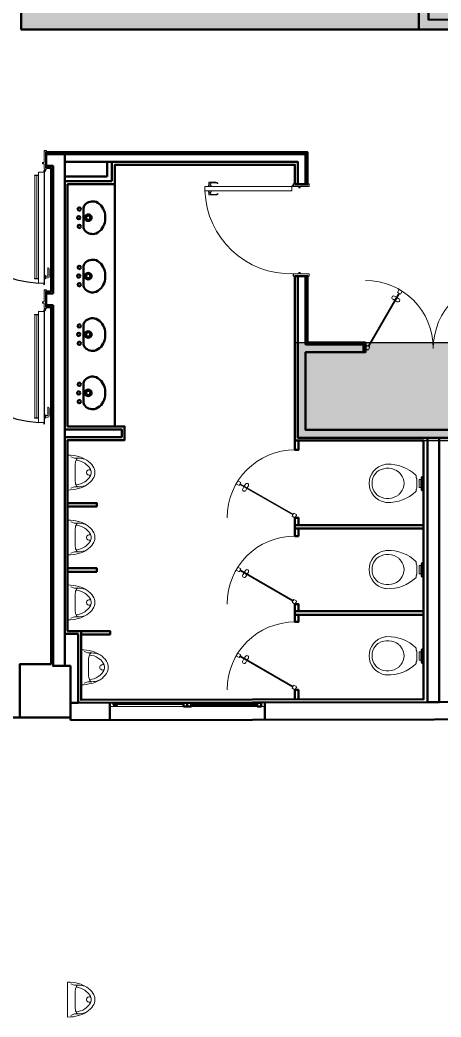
# Model space of a CAD drawing. Header units: millimetres. Extents: x 14 to 290, y 66 to 213.
# Drawn here: x 180.57 to 184.9, y 140.16 to 150.43 of the extents above; entities that cross this region are included whole.
import ezdxf

# ---------------------------------------------------------------- set-up
doc = ezdxf.new("R2010")
doc.units = ezdxf.units.MM
for name, color, linetype, lineweight in [('Durlock', 252, 'Continuous', 50), ('OCASA_TODAS_r08$0$CARP-BARRIDO', 252, 'Continuous', 15), ('OCASA_TODAS_r08$0$CARP-HERRAJES', 252, 'Continuous', 15), ('OCASA_TODAS_r08$0$CARP-HOJA', 252, 'Continuous', 20), ('OCASA_TODAS_r08$0$CARP-MARCO', 252, 'Continuous', 20), ('OCASA_TODAS_r08$0$CARPINTERIA', 252, 'Continuous', 15), ('OCASA_TODAS_r08$0$SANITARIOS', 251, 'Continuous', 15), ('OCASA_TODAS_r08$0$VIDRIO', 251, 'Continuous', 20)]:
    doc.layers.add(name, color=color, linetype=linetype, lineweight=lineweight)

# ---------------------------------------------------------------- blocks, each defined once
blk = doc.blocks.new('OCASA_TODAS_r08$0$P10 70-035')
at = {"layer": 'OCASA_TODAS_r08$0$CARP-BARRIDO'}
blk.add_arc((0, 0.035), 0.7, 0, 90, dxfattribs=at)
at = {"layer": 'OCASA_TODAS_r08$0$CARP-HERRAJES'}
for points in [[(0.299622, 0.572154), (0.319191, 0.560856), (0.301691, 0.530545), (0.282122, 0.541843, -1)], [(0.328188, 0.515247), (0.30862, 0.526545), (0.32612, 0.556856), (0.345688, 0.545558, -1)]]:
    blk.add_lwpolyline(points, format="xyb", close=True, dxfattribs=at)
blk.add_lwpolyline([(0.274884, 0.564113), (0.276716, 0.567287)], dxfattribs=at)
at = {"layer": 'OCASA_TODAS_r08$0$CARP-HOJA'}
for p, q in [((0.344191, 0.604157), (0.029191, 0.058561)), ((0.35112, 0.600157), (0.03612, 0.054561))]:
    blk.add_line(p, q, dxfattribs=at)
for points in [[(0.35, 0.641218), (0.3325, 0.610907), (0.362811, 0.593407), (0.380311, 0.623718)], [(0.0175, 0.065311), (0, 0.035), (0.030311, 0.0175), (0.047811, 0.047811)]]:
    blk.add_lwpolyline(points, close=True, dxfattribs=at)
blk = doc.blocks.new('OCASA_TODAS_r08$0$ming')
at = {"layer": 'OCASA_TODAS_r08$0$SANITARIOS', "lineweight": 9}
for p, q in [((0.18, 0), (-0.18, 0)), ((-0.148292, -0.071009), (-0.16245, -0.031955)), ((-0.147933, -0.073054), (-0.147933, -0.11)), ((0, -0.077), (-0.073966, -0.077)), ((0, -0.077), (0.073966, -0.077)), ((0.147933, -0.073054), (0.147933, -0.11)), ((0.148292, -0.071009), (0.16245, -0.031955))]:
    blk.add_line(p, q, dxfattribs=at)
for centre, radius, start, end in [((0.25405, 0), 0.43405, 180, 194.91074), ((-0.25405, 0), 0.43405, 345.08926, 360), ((-0.153933, -0.073054), 0.006, 0, 19.926857), ((-0.131922, -0.11), 0.016011, 137.12572, 180), ((-0.104499, -0.13546), 0.053431, 114.04396, 137.12572), ((-0.086104, -0.176691), 0.098579, 100.470176, 114.04396), ((0.054017, -0.075854), 0.18061, 183.431793, 214.22658), ((-0.073966, -0.242369), 0.165369, 90, 100.470176), ((0.073966, -0.242369), 0.165369, 79.529824, 90), ((-0.054017, -0.075854), 0.18061, 325.77342, 356.568207), ((0.086104, -0.176691), 0.098579, 65.95604, 79.529824), ((0.104499, -0.13546), 0.053431, 42.87428, 65.95604), ((0.131922, -0.11), 0.016011, 0, 42.87428), ((0.153933, -0.073054), 0.006, 160.073143, 180), ((-0.148743, -0.11), 0.016642, 180, 187.832819), ((0.128842, -0.033341), 0.304479, 194.91074, 212.735226), ((0.046986, -0.11), 0.194919, 180, 199.821488), ((0.024024, -0.118277), 0.170511, 199.821488, 209.821096), ((0.049753, -0.084184), 0.210457, 212.735226, 237.205013), ((0.049753, -0.084184), 0.172457, 212.735226, 237.205013), ((0.001163, -0.222422), 0.028943, 92.303811, 214.275205), ((-0.001163, -0.222422), 0.028943, 325.724795, 87.696189), ((-0.049753, -0.084184), 0.172457, 302.794987, 327.264774), ((-0.049753, -0.084184), 0.210457, 302.794987, 327.264774), ((-0.024024, -0.118277), 0.170511, 330.178904, 340.178512), ((-0.128842, -0.033341), 0.304479, 327.264774, 345.08926), ((-0.046986, -0.11), 0.194919, 340.178512, 0), ((0.148743, -0.11), 0.016642, 352.167181, 0), ((0, -0.161399), 0.118601, 237.205013, 270), ((0, -0.161399), 0.080601, 237.205013, 270), ((0, -0.161399), 0.080601, 270, 302.794987), ((0, -0.161399), 0.118601, 270, 302.794987)]:
    blk.add_arc(centre, radius, start, end, dxfattribs=at)
blk = doc.blocks.new('OCASA_TODAS_r08$0$FLOICDVS')
at = {"layer": 'OCASA_TODAS_r08$0$SANITARIOS'}
for p, q in [((-0.061377, -0.076247), (-0.074187, -0.07626)), ((0.063842, -0.076117), (0.081, -0.076099))]:
    blk.add_line(p, q, dxfattribs=at)
for points in [[(-0.075, 0), (0.075, 0)], [(-0.075, -0.015154), (-0.075, 0)], [(-0.075, 0), (-0.075, -0.015154)], [(0.075, -0.015154), (0.075, 0)], [(-0.075, -0.015154), (0.075, -0.015154)], [(-0.075, -0.015154), (-0.063685, -0.024285)], [(-0.063685, -0.024285), (0.063685, -0.024285)], [(0.049962, -0.068812), (-0.047362, -0.068829)], [(-0.040186, -0.024285), (-0.040186, -0.046461), (0.044347, -0.046461), (0.044347, -0.024285)], [(0.044347, -0.024285), (0.044347, -0.030155), (-0.040186, -0.030155), (-0.040186, -0.024285)], [(0.075, -0.015154), (0.063685, -0.024285)]]:
    blk.add_lwpolyline(points, dxfattribs=at)
for centre, radius, start, end in [((0.21901, -0.363193), 0.412677, 136.427375, 181.977505), ((-0.074179, -0.08426), 0.008, 90.059385, 136.427375), ((-0.061386, -0.068247), 0.008, 270.059385, 305.49033), ((0.001315, -0.156182), 0.1, 119.128699, 125.49033), ((0.001315, -0.156182), 0.1, 54.628441, 60.891305), ((0.063834, -0.068117), 0.008, 234.628441, 270.059385), ((0.081008, -0.084099), 0.008, 43.691396, 90.059385), ((-0.211602, -0.36364), 0.412677, 358.141266, 43.691396), ((0.003684, -0.343728), 0.143048, 90.059385, 129.924466), ((0.003684, -0.343728), 0.143048, 50.194305, 90.059385), ((0.03408, -0.369768), 0.186146, 142.397501, 209.943791), ((0.022534, -0.385727), 0.187771, 126.108162, 136.378791), ((-0.01508, -0.385766), 0.187771, 43.73998, 54.010609), ((-0.026659, -0.369831), 0.186146, 330.17498, 37.72127), ((0.027174, -0.363387), 0.221042, 183.643525, 189.515329), ((0.003704, -0.363215), 0.197964, 190.687271, 270.059385), ((0.003704, -0.363215), 0.197964, 270.059385, 349.4315), ((-0.019766, -0.363435), 0.221042, 350.603442, 356.475246), ((-0.031611, -0.409009), 0.109643, 209.310244, 233.514819), ((0.003704, -0.363215), 0.167464, 233.116522, 270.059385), ((0.003704, -0.363215), 0.167464, 270.059385, 307.002249), ((0.039114, -0.408935), 0.109643, 306.603952, 330.808527)]:
    blk.add_arc(centre, radius, start, end, dxfattribs=at)
blk = doc.blocks.new('OCASA_TODAS_r08$0$V15 23_06_2014')
for points, elevation in [([(138.933287, 395.940183), (138.973287, 395.940183), (138.973287, 395.960183), (138.933287, 395.960183)], -0.000031), ([(139.653287, 395.920183), (139.693287, 395.920183), (139.693287, 395.960183), (139.653287, 395.960183)], -0.000008), ([(139.693287, 395.920183), (139.733287, 395.920183), (139.733287, 395.960183), (139.693287, 395.960183)], -0.000008), ([(140.413287, 395.920183), (140.453287, 395.920183), (140.453287, 395.960183), (140.413287, 395.960183)], -0.000008)]:
    blk.add_lwpolyline(points, close=True, dxfattribs=dict(elevation=elevation))
at = {"layer": 'OCASA_TODAS_r08$0$CARP-HOJA'}
for p, q in [((138.973287, 395.952683, -0.000008), (139.653287, 395.952683, -0.000008)), ((138.973287, 395.942683, -0.000008), (139.653287, 395.942683, -0.000008)), ((139.733287, 395.952683, -0.000008), (140.413287, 395.952683, -0.000008)), ((139.733287, 395.942683, -0.000008), (140.413287, 395.942683, -0.000008)), ((139.733287, 395.937683, -0.000008), (140.413287, 395.937683, -0.000008)), ((139.733287, 395.927683, -0.000008), (140.413287, 395.927683, -0.000008))]:
    blk.add_line(p, q, dxfattribs=at)
at = {"layer": 'OCASA_TODAS_r08$0$CARPINTERIA', "elevation": -0.000008}
for points in [[(138.893287, 395.930183), (138.893287, 395.920183), (138.933287, 395.920183), (138.933287, 395.960183), (138.893287, 395.960183), (138.893287, 395.950183)], [(140.453287, 395.960183), (138.933287, 395.960183)], [(138.933287, 395.920183), (140.453287, 395.920183)], [(140.493287, 395.930183), (140.493287, 395.920183), (140.453287, 395.920183), (140.453287, 395.960183), (140.493287, 395.960183), (140.493287, 395.950183)]]:
    blk.add_lwpolyline(points, dxfattribs=at)
at = {"layer": 'OCASA_TODAS_r08$0$VIDRIO'}
for p, q in [((138.973287, 395.948933, -0.000008), (139.653287, 395.948933, -0.000008)), ((138.973287, 395.946433, -0.000008), (139.653287, 395.946433, -0.000008)), ((139.733287, 395.948933, -0.000008), (140.413287, 395.948933, -0.000008)), ((139.733287, 395.946433, -0.000008), (140.413287, 395.946433, -0.000008)), ((139.733287, 395.933933, -0.000008), (140.413287, 395.933933, -0.000008)), ((139.733287, 395.931433, -0.000008), (140.413287, 395.931433, -0.000008))]:
    blk.add_line(p, q, dxfattribs=at)
blk = doc.blocks.new('OCASA_TODAS_r08$0$SE 16')
at = {"layer": 'OCASA_TODAS_r08$0$CARP-BARRIDO', "lineweight": -3}
blk.add_arc((-36.41539, -19.636195), 1.16501, 179.476971, 266.48031, dxfattribs=at)
at = {"layer": 'OCASA_TODAS_r08$0$CARP-HERRAJES'}
for p, q in [((-36.486912, -19.685538), (-36.527067, -19.685538)), ((-36.527067, -19.690098), (-36.486912, -19.690098)), ((-36.525375, -19.690098), (-36.525375, -20.748793)), ((-36.505688, -20.748793), (-36.505688, -19.690098)), ((-36.388912, -20.640073), (-36.387912, -20.640073)), ((-36.417912, -20.717998), (-36.426912, -20.717998)), ((-36.414912, -20.749998), (-36.414912, -20.720998)), ((-36.414912, -20.728073), (-36.396912, -20.728073)), ((-36.414912, -20.742073), (-36.387912, -20.742073)), ((-36.391912, -20.723073), (-36.391912, -20.643073)), ((-36.377912, -20.732073), (-36.377912, -20.650073)), ((-36.486912, -20.748793), (-36.527067, -20.748793)), ((-36.527067, -20.753354), (-36.486912, -20.753354)), ((-36.426912, -20.752998), (-36.417912, -20.752998))]:
    blk.add_line(p, q, dxfattribs=at)
for centre, radius, start, end in [((-36.527067, -19.687818), 0.00228, 90, 270), ((-36.388912, -20.643073), 0.003, 90, 180), ((-36.387912, -20.650073), 0.01, 0, 90), ((-36.417912, -20.720998), 0.003, 0, 90), ((-36.396912, -20.723073), 0.005, 270, 0), ((-36.387912, -20.732073), 0.01, 270, 0), ((-36.527067, -20.751073), 0.00228, 90, 270), ((-36.417912, -20.749998), 0.003, 270, 0)]:
    blk.add_arc(centre, radius, start, end, dxfattribs=at)
at = {"layer": 'OCASA_TODAS_r08$0$CARP-HOJA'}
for p, q in [((-36.486912, -20.799008), (-36.486912, -19.654008)), ((-36.486912, -19.654008), (-36.431912, -19.654008)), ((-36.485712, -19.812314), (-36.485712, -19.655208)), ((-36.485712, -19.655208), (-36.430712, -19.655208)), ((-36.431912, -19.654008), (-36.431912, -19.641508)), ((-36.430712, -19.641508), (-36.430712, -19.655208)), ((-36.428112, -19.797314), (-36.428112, -19.641508)), ((-36.426912, -20.811508), (-36.426912, -19.641508)), ((-36.485712, -20.797808), (-36.485712, -19.812314)), ((-36.428112, -20.811508), (-36.428112, -19.797314)), ((-36.431912, -20.799008), (-36.486912, -20.799008)), ((-36.430712, -20.797808), (-36.485712, -20.797808)), ((-36.431912, -20.799008), (-36.431912, -20.811508)), ((-36.430712, -20.797808), (-36.430712, -20.811508))]:
    blk.add_line(p, q, dxfattribs=at)
for centre, radius, start, end in [((-36.429412, -19.641508), 0.0025, 0, 180), ((-36.429412, -19.641508), 0.0013, 0, 180), ((-36.429412, -20.811508), 0.0025, 180, 0), ((-36.429412, -20.811508), 0.0013, 180, 0)]:
    blk.add_arc(centre, radius, start, end, dxfattribs=at)
at = {"layer": 'OCASA_TODAS_r08$0$CARP-MARCO'}
for p, q in [((-37.580351, -19.43236), (-37.605351, -19.43236)), ((-37.605351, -19.43236), (-37.605351, -19.44736)), ((-37.605351, -19.43236), (-37.605351, -19.44896)), ((-37.603751, -19.44896), (-37.605351, -19.44896)), ((-37.581951, -19.43396), (-37.603751, -19.43396)), ((-37.603751, -19.43396), (-37.603751, -19.44736)), ((-37.603751, -19.43396), (-37.603751, -19.44896)), ((-37.581951, -19.55716), (-37.581951, -19.43396)), ((-37.580351, -19.55556), (-37.580351, -19.43236)), ((-36.430351, -19.55556), (-36.430351, -19.43236)), ((-36.430351, -19.43236), (-36.405351, -19.43236)), ((-36.428751, -19.55716), (-36.428751, -19.43396)), ((-36.428751, -19.43396), (-36.406951, -19.43396)), ((-36.406951, -19.43396), (-36.406951, -19.44736)), ((-36.406951, -19.43396), (-36.406951, -19.44896)), ((-36.406951, -19.44896), (-36.405351, -19.44896)), ((-36.405351, -19.43236), (-36.405351, -19.44736)), ((-36.405351, -19.43236), (-36.405351, -19.44896)), ((-37.605351, -19.62556), (-37.605351, -19.60896)), ((-37.603751, -19.60896), (-37.605351, -19.60896)), ((-37.605351, -19.62556), (-37.605351, -19.61056)), ((-37.603751, -19.62396), (-37.603751, -19.60896)), ((-37.603751, -19.62396), (-37.603751, -19.61056)), ((-37.566951, -19.55716), (-37.581951, -19.55716)), ((-37.581951, -19.62396), (-37.581951, -19.56896)), ((-37.581951, -19.56896), (-37.566951, -19.56896)), ((-37.565351, -19.55556), (-37.580351, -19.55556)), ((-37.580351, -19.62556), (-37.580351, -19.57056)), ((-37.580351, -19.57056), (-37.565351, -19.57056)), ((-37.566951, -19.56896), (-37.566951, -19.55716)), ((-37.565351, -19.57056), (-37.565351, -19.55556)), ((-36.445351, -19.57056), (-36.445351, -19.55556)), ((-36.445351, -19.55556), (-36.430351, -19.55556)), ((-36.430351, -19.57056), (-36.445351, -19.57056)), ((-36.443751, -19.56896), (-36.443751, -19.55716)), ((-36.443751, -19.55716), (-36.428751, -19.55716)), ((-36.428751, -19.56896), (-36.443751, -19.56896)), ((-36.430351, -19.62556), (-36.430351, -19.57056)), ((-36.428751, -19.62396), (-36.428751, -19.56896)), ((-36.406951, -19.62396), (-36.406951, -19.60896)), ((-36.406951, -19.60896), (-36.405351, -19.60896)), ((-36.406951, -19.62396), (-36.406951, -19.61056)), ((-36.405351, -19.62556), (-36.405351, -19.60896)), ((-36.405351, -19.62556), (-36.405351, -19.61056)), ((-37.605351, -19.62556), (-37.580351, -19.62556)), ((-37.603751, -19.62396), (-37.581951, -19.62396)), ((-36.405351, -19.62556), (-36.430351, -19.62556)), ((-36.406951, -19.62396), (-36.428751, -19.62396)), ((-36.417071, -19.643831), (-36.426912, -19.652463)), ((-36.420656, -19.644065), (-36.426912, -19.649632)), ((-36.415351, -19.632235), (-36.415351, -19.62556)), ((-36.415351, -19.633663), (-36.415351, -19.62556)), ((-36.413351, -19.637069), (-36.413351, -19.62556))]:
    blk.add_line(p, q, dxfattribs=at)
blk.add_circle((-36.419237, -19.638235), 0.006, dxfattribs=at)
blk = doc.blocks.new("OCASA_TODAS_r08$0$P1 13 - P1'' 13")
at = {"layer": 'OCASA_TODAS_r08$0$CARP-BARRIDO'}
blk.add_arc((-21.161196, -13.401783, -0.000123), 0.885209, 178.329117, 268.111658, dxfattribs=at)
at = {"layer": 'OCASA_TODAS_r08$0$CARP-HERRAJES', "extrusion": (1.67932e-05, 6.2673e-05, 1)}
for p, q in [((-21.233598, -14.227942, 0.000046), (-21.233598, -14.174994, 0.000043)), ((-21.233598, -14.227942, 0.000046), (-21.232639, -14.24534, 0.000047)), ((-21.216127, -14.245806, 0.000047), (-21.230823, -14.246625, 0.000047)), ((-21.215792, -14.228316, 0.000046), (-21.20372, -14.227409, 0.000045)), ((-21.215792, -14.245806, 0.000047), (-21.215792, -14.228316, 0.000046)), ((-21.215792, -14.245806, 0.000047), (-21.20372, -14.246713, 0.000047)), ((-21.20372, -14.248837, 0.000047), (-21.20372, -14.225285, 0.000045)), ((-21.202318, -14.223883, 0.000045), (-21.190365, -14.223883, 0.000045)), ((-21.202318, -14.250239, 0.000047), (-21.190365, -14.250239, 0.000047)), ((-21.190365, -14.250239, 0.000047), (-21.190365, -14.223883, 0.000045)), ((-21.133908, -14.223883, 0.000044), (-21.14586, -14.223883, 0.000044)), ((-21.14586, -14.250239, 0.000046), (-21.14586, -14.223883, 0.000044)), ((-21.133908, -14.250239, 0.000046), (-21.14586, -14.250239, 0.000046)), ((-21.132506, -14.248837, 0.000046), (-21.132506, -14.225285, 0.000044)), ((-21.120434, -14.228316, 0.000044), (-21.132506, -14.227409, 0.000044)), ((-21.120434, -14.245806, 0.000045), (-21.132506, -14.246713, 0.000045)), ((-21.120434, -14.245806, 0.000045), (-21.120434, -14.228316, 0.000044)), ((-21.120098, -14.245806, 0.000045), (-21.105403, -14.246625, 0.000045)), ((-21.102628, -14.227942, 0.000044), (-21.103587, -14.24534, 0.000045)), ((-21.102628, -14.227942, 0.000044), (-21.102628, -14.174994, 0.00004))]:
    blk.add_line(p, q, dxfattribs=at)
at = {"layer": 'OCASA_TODAS_r08$0$CARP-HERRAJES', "extrusion": (1.67932e-05, 6.2673e-05, 1), "elevation": -0.001202}
for points in [[(-21.227874, -14.217264), (-21.227874, -14.174994)], [(-21.108351, -14.217264), (-21.108351, -14.174994)]]:
    blk.add_lwpolyline(points, dxfattribs=at)
at = {"layer": 'OCASA_TODAS_r08$0$CARP-HERRAJES', "extrusion": (1.67932e-05, 6.2673e-05, 1)}
for centre, radius, start, end in [((-21.202348, -14.175949, -0.001202), 0.031264, 137.389588, 178.250158), ((-21.20228, -14.175992, -0.001202), 0.02562, 137.415505, 177.482987), ((-21.22313, -14.156588, -0.001202), 0.002867, 313.848385, 140.982624), ((-21.113095, -14.156588, -0.001202), 0.002867, 39.01735, 226.151589), ((-21.133945, -14.175992, -0.001202), 0.02562, 2.516987, 42.584469), ((-21.133877, -14.175949, -0.001202), 0.031264, 1.749816, 42.610387), ((-21.231238, -14.245286, -0.001202), 0.001402, 182.185883, 287.237894), ((-21.21665, -14.217103, -0.001202), 0.011225, 180.822772, 272.671199), ((-21.202318, -14.225285, -0.001202), 0.001402, 89.999987, 179.999987), ((-21.202318, -14.248837, -0.001202), 0.001402, 179.999987, 269.999987), ((-21.133908, -14.225285, -0.001202), 0.001402, 359.999987, 89.999987), ((-21.133908, -14.248837, -0.001202), 0.001402, 269.999987, 359.999987), ((-21.119575, -14.217103, -0.001202), 0.011225, 267.328776, 359.177203), ((-21.104987, -14.245286, -0.001202), 0.001402, 252.76208, 357.814091)]:
    blk.add_arc(centre, radius, start, end, dxfattribs=at)
at = {"layer": 'OCASA_TODAS_r08$0$CARP-HOJA', "extrusion": (1.67932e-05, 6.2673e-05, 1), "elevation": -0.001202}
blk.add_lwpolyline([(-21.190365, -13.390868), (-21.190365, -14.286511), (-21.14586, -14.286511), (-21.14586, -13.390868)], close=True, dxfattribs=at)
at = {"layer": 'OCASA_TODAS_r08$0$CARP-MARCO'}
for p, q in [((-22.046029, -13.212771, -0.000008), (-22.071029, -13.212771, -0.000008)), ((-22.071029, -13.212771, -0.000008), (-22.071029, -13.227771, -0.000008)), ((-22.071029, -13.212771, -0.000008), (-22.071029, -13.229371, -0.000008)), ((-22.069429, -13.229371, -0.000008), (-22.071029, -13.229371, -0.000008)), ((-22.047629, -13.214371, -0.000008), (-22.069429, -13.214371, -0.000008)), ((-22.069429, -13.214371, -0.000008), (-22.069429, -13.227771, -0.000008)), ((-22.069429, -13.214371, -0.000008), (-22.069429, -13.229371, -0.000008)), ((-22.047629, -13.307571, -0.000008), (-22.047629, -13.214371, -0.000008)), ((-22.046029, -13.305971, -0.000008), (-22.046029, -13.212771, -0.000008)), ((-21.146029, -13.305971, -0.000008), (-21.146029, -13.212771, -0.000008)), ((-21.146029, -13.212771, -0.000008), (-21.121029, -13.212771, -0.000008)), ((-21.144429, -13.307571, -0.000008), (-21.144429, -13.214371, -0.000008)), ((-21.144429, -13.214371, -0.000008), (-21.122629, -13.214371, -0.000008)), ((-21.122629, -13.214371, -0.000008), (-21.122629, -13.227771, -0.000008)), ((-21.122629, -13.214371, -0.000008), (-21.122629, -13.229371, -0.000008)), ((-21.122629, -13.229371, -0.000008), (-21.121029, -13.229371, -0.000008)), ((-21.121029, -13.212771, -0.000008), (-21.121029, -13.227771, -0.000008)), ((-21.121029, -13.212771, -0.000008), (-21.121029, -13.229371, -0.000008)), ((-22.032629, -13.307571, -0.000008), (-22.047629, -13.307571, -0.000008)), ((-22.047629, -13.374371, -0.000008), (-22.047629, -13.319371, -0.000008)), ((-22.047629, -13.319371, -0.000008), (-22.032629, -13.319371, -0.000008)), ((-22.031029, -13.305971, -0.000008), (-22.046029, -13.305971, -0.000008)), ((-22.046029, -13.375971, -0.000008), (-22.046029, -13.320971, -0.000008)), ((-22.046029, -13.320971, -0.000008), (-22.031029, -13.320971, -0.000008)), ((-22.032629, -13.319371, -0.000008), (-22.032629, -13.307571, -0.000008)), ((-22.031029, -13.320971, -0.000008), (-22.031029, -13.305971, -0.000008)), ((-21.161029, -13.320971, -0.000008), (-21.161029, -13.305971, -0.000008)), ((-21.161029, -13.305971, -0.000008), (-21.146029, -13.305971, -0.000008)), ((-21.146029, -13.320971, -0.000008), (-21.161029, -13.320971, -0.000008)), ((-21.159429, -13.319371, -0.000008), (-21.159429, -13.307571, -0.000008)), ((-21.159429, -13.307571, -0.000008), (-21.144429, -13.307571, -0.000008)), ((-21.144429, -13.319371, -0.000008), (-21.159429, -13.319371, -0.000008)), ((-21.146029, -13.375971, -0.000008), (-21.146029, -13.320971, -0.000008)), ((-21.144429, -13.374371, -0.000008), (-21.144429, -13.319371, -0.000008)), ((-22.071029, -13.375971, -0.000008), (-22.071029, -13.359371, -0.000008)), ((-22.069429, -13.359371, -0.000008), (-22.071029, -13.359371, -0.000008)), ((-22.071029, -13.375971, -0.000008), (-22.071029, -13.360971, -0.000008)), ((-22.071029, -13.375971, -0.000008), (-22.046029, -13.375971, -0.000008)), ((-22.069429, -13.374371, -0.000008), (-22.069429, -13.359371, -0.000008)), ((-22.069429, -13.374371, -0.000008), (-22.069429, -13.360971, -0.000008)), ((-22.069429, -13.374371, -0.000008), (-22.047629, -13.374371, -0.000008)), ((-21.121029, -13.375971, -0.000008), (-21.146029, -13.375971, -0.000008)), ((-21.122629, -13.374371, -0.000008), (-21.144429, -13.374371, -0.000008)), ((-21.122629, -13.374371, -0.000008), (-21.122629, -13.359371, -0.000008)), ((-21.122629, -13.359371, -0.000008), (-21.121029, -13.359371, -0.000008)), ((-21.122629, -13.374371, -0.000008), (-21.122629, -13.360971, -0.000008)), ((-21.121029, -13.375971, -0.000008), (-21.121029, -13.359371, -0.000008)), ((-21.121029, -13.375971, -0.000008), (-21.121029, -13.360971, -0.000008))]:
    blk.add_line(p, q, dxfattribs=at)
blk.add_circle((-21.139413, -13.382781, -0.000008), 0.006, dxfattribs=at)

msp = doc.modelspace()

# ---------------------------------------------------------------- hatches: boundary and pattern name
h = msp.add_hatch(color=50)
h.dxf.hatch_style = 1
h.paths.add_polyline_path([(170.678, 207.848), (175.701, 207.848), (175.701, 203.783), (181.098, 203.783), (181.098, 169.975), (179.074, 169.975), (179.074, 164.119), (170.756, 164.119)])
h.paths.add_polyline_path([(183.4, 146.101), (186.25, 146.101), (186.25, 147.109), (183.4, 147.109)])
h.paths.add_polyline_path([(180.577, 153.84), (184.677, 153.84), (184.677, 157.136), (180.577, 157.136)])
at = {"true_color": 0x7d8ab6}
h = msp.add_hatch(color=163, dxfattribs=at)
h.dxf.hatch_style = 1
h.paths.add_polyline_path([(207.041, 166.06), (186.176, 166.06), (186.176, 164.325), (182.96, 164.325), (182.96, 162.736), (180.577, 162.736), (180.577, 157.136), (184.677, 157.136), (184.681, 153.84), (180.577, 153.84), (180.577, 150.336), (193.005, 150.333), (193.019, 143.423), (225.182, 143.423), (225.182, 157.193), (207.078, 157.193)])
h.paths.add_polyline_path([(179.074, 164.119), (170.756, 164.119), (170.756, 147.249), (174.611, 147.249), (174.611, 148.972), (175.551, 148.972), (176.057, 148.972), (176.057, 150.749), (179.074, 150.749)])

# ---------------------------------------------------------------- linework, layer by layer
at = {"color": 6}
msp.add_lwpolyline([(183.4, 146.101), (186.25, 146.101), (186.25, 147.109), (183.4, 147.109)], close=True, dxfattribs=at)
at = {"layer": 'Defpoints', "color": 6, "elevation": 0}
msp.add_lwpolyline([(207.041, 166.06), (186.176, 166.06), (186.176, 164.325), (182.96, 164.325), (182.96, 162.736), (180.577, 162.736), (180.577, 157.136), (184.677, 157.136), (184.681, 153.84), (180.577, 153.84), (180.577, 150.336), (193.005, 150.333), (193.019, 143.423), (225.182, 143.423), (225.182, 157.193), (207.078, 157.193)], close=True, dxfattribs=at)
at = {"layer": 'Durlock'}
for p, q in [((180.578, 150.336, 0), (180.578, 150.836, 0)), ((184.773, 150.336, 0), (180.578, 150.336, 0)), ((184.773, 150.336, 0), (188.923, 150.336, 0)), ((181.465, 148.822), (181.465, 148.972)), ((181.515, 148.772), (181.515, 148.972)), ((181.545, 148.942), (181.545, 146.247)), ((181.028, 148.822), (181.465, 148.822)), ((181.028, 148.772), (181.515, 148.772)), ((181.491, 143.221), (181.491, 143.401)), ((183.091, 143.224), (183.091, 143.404))]:
    msp.add_line(p, q, dxfattribs=at)
for points in [[(186.301, 162.736), (184.672, 162.736), (184.672, 162.636), (184.677, 162.636), (184.677, 153.736), (184.675, 153.737), (184.675, 150.337), (188.578, 150.336), (188.578, 150.436), (184.775, 150.437), (184.775, 153.837), (184.777, 153.841), (184.777, 162.636), (186.301, 162.636), (186.301, 162.736)], [(180.586, 143.25), (180.586, 143.25), (180.567, 143.25), (180.567, 143.8), (180.888, 143.8), (180.888, 147.477), (180.838, 147.477), (180.838, 147.637), (180.888, 147.637), (180.888, 148.912), (180.838, 148.912), (180.838, 149.072), (180.888, 149.072), (180.888, 149.072)], [(180.908, 149.052), (180.838, 149.052), (180.838, 148.932), (180.908, 148.932)], [(180.888, 149.072), (183.53, 149.071), (183.53, 148.742), (183.4, 148.742)], [(180.908, 147.497), (180.908, 143.78), (181.028, 143.78), (181.028, 149.052), (180.908, 149.052)], [(181.028, 149.052), (183.51, 149.052), (183.51, 148.742), (183.43, 148.742), (183.43, 148.972), (181.028, 148.972)], [(180.908, 148.932), (180.908, 147.617)], [(183.4, 148.742), (183.4, 148.942), (181.545, 148.942), (181.545, 148.742), (181.058, 148.742), (181.058, 146.247), (181.645, 146.247), (181.645, 146.107), (181.058, 146.107), (181.058, 144.14), (181.196, 144.14), (181.197, 143.431), (184.725, 143.437), (184.725, 146.101), (183.4, 146.101), (183.4, 147.795)], [(183.4, 147.795), (183.53, 147.795), (183.53, 147.111), (184.125, 147.111), (184.125, 147.011), (184.105, 147.011)], [(183.43, 147.795), (183.51, 147.795), (183.51, 147.091), (184.105, 147.091), (184.105, 147.011), (183.51, 147.011), (183.51, 146.211), (186.14, 146.211), (186.14, 147.011), (185.545, 147.011), (185.545, 147.091), (186.14, 147.091), (186.14, 147.795), (186.22, 147.795), (186.22, 146.131), (183.43, 146.131), (183.43, 147.795)], [(180.908, 147.617), (180.838, 147.617), (180.838, 147.497), (180.908, 147.497)], [(175.536, 147.18), (175.536, 143.25), (181.086, 143.25)], [(181.028, 146.217), (181.615, 146.217), (181.615, 146.137), (181.028, 146.137)], [(183.4, 146.101), (183.4, 146.005), (183.435, 146.005), (183.435, 146.101)], [(184.765, 146.131), (184.765, 143.407), (184.885, 143.408), (184.885, 146.131), (184.765, 146.131)], [(181.058, 145.423), (181.358, 145.423), (181.358, 145.458), (181.058, 145.458), (181.058, 145.423)], [(183.4, 145.231), (183.4, 145.306), (183.435, 145.306), (183.435, 145.231)], [(184.725, 145.196), (183.4, 145.196), (183.4, 145.231), (184.725, 145.231), (184.725, 145.196)], [(183.4, 145.196), (183.4, 145.117), (183.435, 145.117), (183.435, 145.196)], [(181.058, 144.751), (181.358, 144.751), (181.358, 144.786), (181.058, 144.786), (181.058, 144.751)], [(183.4, 144.343), (183.4, 144.418), (183.435, 144.418), (183.435, 144.343)], [(184.725, 144.308), (183.4, 144.308), (183.4, 144.343), (184.725, 144.343), (184.725, 144.308)], [(183.4, 144.308), (183.4, 144.233), (183.435, 144.233), (183.435, 144.308)], [(181.086, 143.4), (181.166, 143.4), (181.166, 144.11), (181.028, 144.11), (181.028, 143.78), (181.086, 143.78), (181.086, 143.4)], [(181.196, 144.105), (181.496, 144.105), (181.496, 144.14), (181.196, 144.14), (181.196, 144.105)], [(181.166, 143.46), (181.166, 144.057)], [(183.4, 143.435), (183.4, 143.533), (183.435, 143.533), (183.435, 143.435)], [(181.086, 143.22), (181.086, 143.4), (188.585, 143.415), (188.585, 143.235), (181.086, 143.22)]]:
    msp.add_lwpolyline(points, dxfattribs=at)
for points in [[(181.221, 148.397), (181.221, 148.489, -0.158803), (181.235, 148.528, -0.306706), (181.352, 148.559, -0.265667), (181.443, 148.428, -0.063087), (181.445, 148.397)], [(181.221, 148.397), (181.221, 148.304, 0.158803), (181.235, 148.265, 0.306706), (181.352, 148.235, 0.265667), (181.443, 148.366, 0.063087), (181.445, 148.397)], [(181.221, 147.795), (181.221, 147.888, -0.158803), (181.235, 147.927, -0.306706), (181.352, 147.958, -0.265667), (181.443, 147.827, -0.063087), (181.445, 147.795)], [(181.221, 147.795), (181.221, 147.703, 0.158803), (181.235, 147.664, 0.306706), (181.352, 147.633, 0.265667), (181.443, 147.764, 0.063087), (181.445, 147.795)], [(181.221, 147.194), (181.221, 147.286, -0.158803), (181.235, 147.325, -0.306706), (181.352, 147.356, -0.265667), (181.443, 147.225, -0.063087), (181.445, 147.194)], [(181.221, 147.194), (181.221, 147.101, 0.158803), (181.235, 147.062, 0.306706), (181.352, 147.031, 0.265667), (181.443, 147.162, 0.063087), (181.445, 147.194)], [(181.221, 146.592), (181.221, 146.685, -0.158803), (181.235, 146.724, -0.306706), (181.352, 146.754, -0.265667), (181.443, 146.623, -0.063087), (181.445, 146.592)], [(181.221, 146.592), (181.221, 146.5, 0.158803), (181.235, 146.461, 0.306706), (181.352, 146.43, 0.265667), (181.443, 146.561, 0.063087), (181.445, 146.592)]]:
    msp.add_lwpolyline(points, format="xyb", dxfattribs=at)
for centre, radius in [((181.178, 148.486), 0.017), ((181.172, 148.397), 0.017), ((181.172, 148.397), 0.017), ((181.271, 148.397), 0.0341), ((181.271, 148.397), 0.0341), ((181.271, 148.397), 0.0224), ((181.271, 148.397), 0.0224), ((181.178, 148.307), 0.017), ((181.178, 147.885), 0.017), ((181.172, 147.795), 0.017), ((181.172, 147.795), 0.017), ((181.271, 147.795), 0.0341), ((181.271, 147.795), 0.0341), ((181.271, 147.795), 0.0224), ((181.271, 147.795), 0.0224), ((181.178, 147.706), 0.017), ((181.178, 147.283), 0.017), ((181.172, 147.194), 0.017), ((181.172, 147.194), 0.017), ((181.271, 147.194), 0.0341), ((181.271, 147.194), 0.0341), ((181.271, 147.194), 0.0224), ((181.271, 147.194), 0.0224), ((181.178, 147.104), 0.017), ((181.178, 146.682), 0.017), ((181.172, 146.592), 0.017), ((181.172, 146.592), 0.017), ((181.271, 146.592), 0.0341), ((181.271, 146.592), 0.0341), ((181.271, 146.592), 0.0224), ((181.271, 146.592), 0.0224), ((181.178, 146.503), 0.017)]:
    msp.add_circle(centre, radius, dxfattribs=at)

# ---------------------------------------------------------------- block references
for name, p in [('OCASA_TODAS_r08$0$SE 16', (217.245, 168.521)), ('OCASA_TODAS_r08$0$SE 16', (217.245, 167.086)), ('OCASA_TODAS_r08$0$V15 23_06_2014', (42.597, -252.559, 0))]:
    msp.add_blockref(name, p, dxfattribs=at)
at = {"layer": 'Durlock', "xscale": -1, "rotation": 270}
for name, p in [("OCASA_TODAS_r08$0$P1 13 - P1'' 13", (196.759, 169.865, 0)), ('OCASA_TODAS_r08$0$FLOICDVS', (184.725, 145.657)), ('OCASA_TODAS_r08$0$FLOICDVS', (184.725, 144.769)), ('OCASA_TODAS_r08$0$FLOICDVS', (184.725, 143.881))]:
    msp.add_blockref(name, p, dxfattribs=at)
at = {"layer": 'Durlock', "extrusion": (0, 0, -1), "xscale": -1, "zscale": -1}
msp.add_blockref('OCASA_TODAS_r08$0$P10 70-035', (-184.125, 147.016, -0.001), dxfattribs=at)
at = {"layer": 'Durlock', "extrusion": (0, 0, -1), "zscale": -1}
msp.add_blockref('OCASA_TODAS_r08$0$P10 70-035', (-185.525, 147.016, -0.001), dxfattribs=at)
at = {"layer": 'Durlock', "rotation": 90}
for p in [(181.058, 145.772), (181.058, 145.103), (181.058, 144.434), (181.196, 143.766), (181.058, 140.344)]:
    msp.add_blockref('OCASA_TODAS_r08$0$ming', p, dxfattribs=at)
at = {"layer": 'Durlock', "extrusion": (0, 0, -1), "xscale": -1, "zscale": -1, "rotation": 270}
for p in [(-183.435, 145.306, 0), (-183.435, 144.418, 0), (-183.435, 143.533)]:
    msp.add_blockref('OCASA_TODAS_r08$0$P10 70-035', p, dxfattribs=at)

doc.saveas('drawing.dxf')
